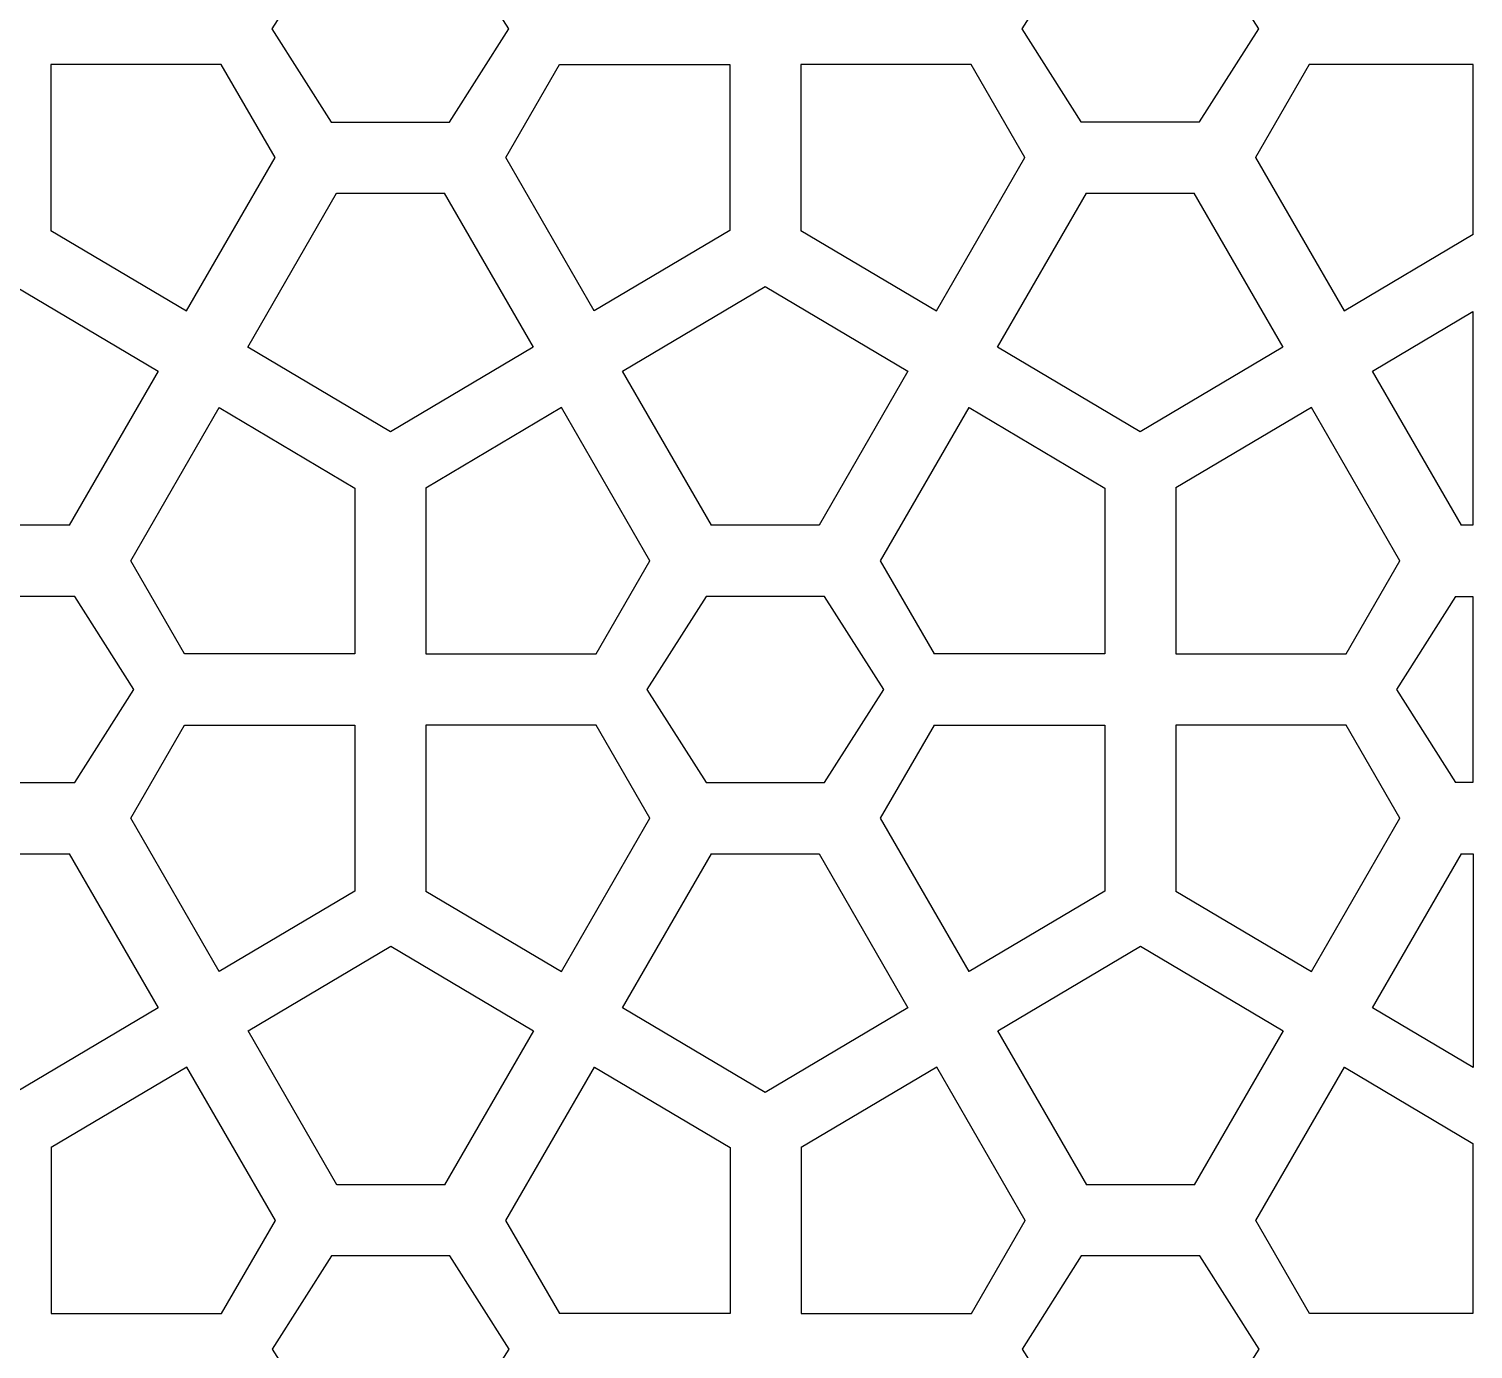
# Model space of a CAD drawing. Header units: centimetres. Extents: x -86 to 86, y -100 to 100.
# Drawn here: x -36.75 to -6.28, y -47.14 to -19.3 of the extents above; entities that cross this region are included whole.
import ezdxf

# ---------------------------------------------------------------- set-up
doc = ezdxf.new("R2010")
doc.units = ezdxf.units.CM
doc.header["$MEASUREMENT"] = 0
doc.layers.add('layer 1', color=7, linetype='Continuous')

msp = doc.modelspace()

# ---------------------------------------------------------------- linework, layer by layer
at = {"layer": 'layer 1', "color": 230}
for points, knots in [([(-31.62478, -19.30038), (-31.62478, -19.30038), (-30.37478, -17.33629), (-30.37478, -17.33629), (-30.37478, -17.33629), (-30.37478, -17.33629), (-27.8748, -17.33629), (-27.8748, -17.33629), (-27.8748, -17.33629), (-27.8748, -17.33629), (-26.62478, -19.30038), (-26.62478, -19.30038), (-26.62478, -19.30038), (-26.62478, -19.30038), (-27.87479, -21.26449), (-27.87479, -21.26449), (-27.87479, -21.26449), (-27.87479, -21.26449), (-30.3748, -21.26449), (-30.3748, -21.26449), (-30.3748, -21.26449), (-30.3748, -21.26449), (-31.62478, -19.30038), (-31.62478, -19.30038)], [0, 0, 0, 0, 0.14285714, 0.14285714, 0.14285714, 0.14285714, 0.28571429, 0.28571429, 0.28571429, 0.28571429, 0.42857143, 0.42857143, 0.42857143, 0.42857143, 0.57142857, 0.57142857, 0.57142857, 0.57142857, 0.71428571, 0.71428571, 0.71428571, 0.71428571, 1, 1, 1, 1]), ([(-15.80427, -19.30016), (-15.80427, -19.30016), (-14.55427, -17.33607), (-14.55427, -17.33607), (-14.55427, -17.33607), (-14.55427, -17.33607), (-12.05429, -17.33607), (-12.05429, -17.33607), (-12.05429, -17.33607), (-12.05429, -17.33607), (-10.80427, -19.30016), (-10.80427, -19.30016), (-10.80427, -19.30016), (-10.80427, -19.30016), (-12.05428, -21.26427), (-12.05428, -21.26427), (-12.05428, -21.26427), (-12.05428, -21.26427), (-14.55429, -21.26427), (-14.55429, -21.26427), (-14.55429, -21.26427), (-14.55429, -21.26427), (-15.80427, -19.30016), (-15.80427, -19.30016)], [0, 0, 0, 0, 0.14285714, 0.14285714, 0.14285714, 0.14285714, 0.28571429, 0.28571429, 0.28571429, 0.28571429, 0.42857143, 0.42857143, 0.42857143, 0.42857143, 0.57142857, 0.57142857, 0.57142857, 0.57142857, 0.71428571, 0.71428571, 0.71428571, 0.71428571, 1, 1, 1, 1]), ([(-33.42473, -25.24818), (-33.42473, -25.24818), (-36.28505, -23.55045), (-36.28505, -23.55045), (-36.28505, -23.55045), (-36.28505, -23.55045), (-36.28505, -20.0505), (-36.28505, -20.0505), (-36.28505, -20.0505), (-36.28505, -20.0505), (-32.69171, -20.05051), (-32.69171, -20.05051), (-32.69171, -20.05051), (-32.69171, -20.05051), (-31.55779, -22.01455), (-31.55779, -22.01455), (-31.55779, -22.01455), (-31.55779, -22.01455), (-33.42473, -25.24818), (-33.42473, -25.24818)], [0, 0, 0, 0, 0.16666667, 0.16666667, 0.16666667, 0.16666667, 0.33333333, 0.33333333, 0.33333333, 0.33333333, 0.5, 0.5, 0.5, 0.5, 0.66666667, 0.66666667, 0.66666667, 0.66666667, 1, 1, 1, 1]), ([(-24.82491, -25.24825), (-24.82491, -25.24825), (-21.96453, -23.55047), (-21.96453, -23.55047), (-21.96453, -23.55047), (-21.96453, -23.55047), (-21.96453, -20.05051), (-21.96453, -20.05051), (-21.96453, -20.05051), (-21.96453, -20.05051), (-25.55791, -20.05051), (-25.55791, -20.05051), (-25.55791, -20.05051), (-25.55791, -20.05051), (-26.69187, -22.01462), (-26.69187, -22.01462), (-26.69187, -22.01462), (-26.69187, -22.01462), (-24.82491, -25.24825), (-24.82491, -25.24825)], [0, 0, 0, 0, 0.16666667, 0.16666667, 0.16666667, 0.16666667, 0.33333333, 0.33333333, 0.33333333, 0.33333333, 0.5, 0.5, 0.5, 0.5, 0.66666667, 0.66666667, 0.66666667, 0.66666667, 1, 1, 1, 1]), ([(-17.60422, -25.24796), (-17.60422, -25.24796), (-20.46454, -23.55023), (-20.46454, -23.55023), (-20.46454, -23.55023), (-20.46454, -23.55023), (-20.46454, -20.05028), (-20.46454, -20.05028), (-20.46454, -20.05028), (-20.46454, -20.05028), (-16.8712, -20.05029), (-16.8712, -20.05029), (-16.8712, -20.05029), (-16.8712, -20.05029), (-15.73728, -22.01433), (-15.73728, -22.01433), (-15.73728, -22.01433), (-15.73728, -22.01433), (-17.60422, -25.24796), (-17.60422, -25.24796)], [0, 0, 0, 0, 0.16666667, 0.16666667, 0.16666667, 0.16666667, 0.33333333, 0.33333333, 0.33333333, 0.33333333, 0.5, 0.5, 0.5, 0.5, 0.66666667, 0.66666667, 0.66666667, 0.66666667, 1, 1, 1, 1]), ([(-6.28108, -20.05029), (-6.28108, -20.05029), (-6.28107, -23.63158), (-6.28107, -23.63158), (-6.28107, -23.63158), (-6.28107, -23.63158), (-9.0044, -25.24803), (-9.0044, -25.24803), (-9.0044, -25.24803), (-9.0044, -25.24803), (-10.87136, -22.0144), (-10.87136, -22.0144), (-10.87136, -22.0144), (-10.87136, -22.0144), (-9.7374, -20.05029), (-9.7374, -20.05029), (-9.7374, -20.05029), (-9.7374, -20.05029), (-6.28108, -20.05029), (-6.28108, -20.05029)], [0, 0, 0, 0, 0.16666667, 0.16666667, 0.16666667, 0.16666667, 0.33333333, 0.33333333, 0.33333333, 0.33333333, 0.5, 0.5, 0.5, 0.5, 0.66666667, 0.66666667, 0.66666667, 0.66666667, 1, 1, 1, 1]), ([(-32.13474, -26.01384), (-32.13474, -26.01384), (-29.12477, -27.80041), (-29.12477, -27.80041), (-29.12477, -27.80041), (-29.12477, -27.80041), (-26.11491, -26.0139), (-26.11491, -26.0139), (-26.11491, -26.0139), (-26.11491, -26.0139), (-27.99096, -22.7645), (-27.99096, -22.7645), (-27.99096, -22.7645), (-27.99096, -22.7645), (-30.25873, -22.76449), (-30.25873, -22.76449), (-30.25873, -22.76449), (-30.25873, -22.76449), (-32.13474, -26.01384), (-32.13474, -26.01384)], [0, 0, 0, 0, 0.16666667, 0.16666667, 0.16666667, 0.16666667, 0.33333333, 0.33333333, 0.33333333, 0.33333333, 0.5, 0.5, 0.5, 0.5, 0.66666667, 0.66666667, 0.66666667, 0.66666667, 1, 1, 1, 1]), ([(-16.31423, -26.01362), (-16.31423, -26.01362), (-13.30426, -27.80019), (-13.30426, -27.80019), (-13.30426, -27.80019), (-13.30426, -27.80019), (-10.2944, -26.01368), (-10.2944, -26.01368), (-10.2944, -26.01368), (-10.2944, -26.01368), (-12.17045, -22.76428), (-12.17045, -22.76428), (-12.17045, -22.76428), (-12.17045, -22.76428), (-14.43822, -22.76427), (-14.43822, -22.76427), (-14.43822, -22.76427), (-14.43822, -22.76427), (-16.31423, -26.01362), (-16.31423, -26.01362)], [0, 0, 0, 0, 0.16666667, 0.16666667, 0.16666667, 0.16666667, 0.33333333, 0.33333333, 0.33333333, 0.33333333, 0.5, 0.5, 0.5, 0.5, 0.66666667, 0.66666667, 0.66666667, 0.66666667, 1, 1, 1, 1]), ([(-34.02482, -26.52013), (-34.02482, -26.52013), (-37.03479, -24.73355), (-37.03479, -24.73355), (-37.03479, -24.73355), (-37.03479, -24.73355), (-40.04485, -26.5202), (-40.04485, -26.5202), (-40.04485, -26.5202), (-40.04485, -26.5202), (-38.16894, -29.76943), (-38.16894, -29.76943), (-38.16894, -29.76943), (-38.16894, -29.76943), (-35.9008, -29.76943), (-35.9008, -29.76943), (-35.9008, -29.76943), (-35.9008, -29.76943), (-34.02482, -26.52013), (-34.02482, -26.52013)], [0, 0, 0, 0, 0.16666667, 0.16666667, 0.16666667, 0.16666667, 0.33333333, 0.33333333, 0.33333333, 0.33333333, 0.5, 0.5, 0.5, 0.5, 0.66666667, 0.66666667, 0.66666667, 0.66666667, 1, 1, 1, 1]), ([(-18.20437, -26.51992), (-18.20437, -26.51992), (-21.21434, -24.73334), (-21.21434, -24.73334), (-21.21434, -24.73334), (-21.21434, -24.73334), (-24.2244, -26.51999), (-24.2244, -26.51999), (-24.2244, -26.51999), (-24.2244, -26.51999), (-22.34849, -29.76922), (-22.34849, -29.76922), (-22.34849, -29.76922), (-22.34849, -29.76922), (-20.08035, -29.76922), (-20.08035, -29.76922), (-20.08035, -29.76922), (-20.08035, -29.76922), (-18.20437, -26.51992), (-18.20437, -26.51992)], [0, 0, 0, 0, 0.16666667, 0.16666667, 0.16666667, 0.16666667, 0.33333333, 0.33333333, 0.33333333, 0.33333333, 0.5, 0.5, 0.5, 0.5, 0.66666667, 0.66666667, 0.66666667, 0.66666667, 1, 1, 1, 1]), ([(-6.28494, -25.25974), (-6.28494, -25.25974), (-8.40389, -26.51977), (-8.40389, -26.51977), (-8.40389, -26.51977), (-8.40389, -26.51977), (-6.52798, -29.769), (-6.52798, -29.769), (-6.52798, -29.769), (-6.52798, -29.769), (-6.28494, -29.769), (-6.28494, -29.769), (-6.28494, -29.769), (-6.28494, -29.769), (-6.28494, -25.25974), (-6.28494, -25.25974)], [0, 0, 0, 0, 0.2, 0.2, 0.2, 0.2, 0.4, 0.4, 0.4, 0.4, 0.6, 0.6, 0.6, 0.6, 1, 1, 1, 1]), ([(-29.87453, -32.48365), (-29.87453, -32.48365), (-29.87451, -28.98359), (-29.87451, -28.98359), (-29.87451, -28.98359), (-29.87451, -28.98359), (-32.73484, -27.28583), (-32.73484, -27.28583), (-32.73484, -27.28583), (-32.73484, -27.28583), (-34.6018, -30.51947), (-34.6018, -30.51947), (-34.6018, -30.51947), (-34.6018, -30.51947), (-33.46779, -32.48365), (-33.46779, -32.48365), (-33.46779, -32.48365), (-33.46779, -32.48365), (-29.87453, -32.48365), (-29.87453, -32.48365)], [0, 0, 0, 0, 0.16666667, 0.16666667, 0.16666667, 0.16666667, 0.33333333, 0.33333333, 0.33333333, 0.33333333, 0.5, 0.5, 0.5, 0.5, 0.66666667, 0.66666667, 0.66666667, 0.66666667, 1, 1, 1, 1]), ([(-28.37465, -32.48344), (-28.37465, -32.48344), (-28.37466, -28.9834), (-28.37466, -28.9834), (-28.37466, -28.9834), (-28.37466, -28.9834), (-25.51439, -27.28565), (-25.51439, -27.28565), (-25.51439, -27.28565), (-25.51439, -27.28565), (-23.64742, -30.51931), (-23.64742, -30.51931), (-23.64742, -30.51931), (-23.64742, -30.51931), (-24.78144, -32.48344), (-24.78144, -32.48344), (-24.78144, -32.48344), (-24.78144, -32.48344), (-28.37465, -32.48344), (-28.37465, -32.48344)], [0, 0, 0, 0, 0.16666667, 0.16666667, 0.16666667, 0.16666667, 0.33333333, 0.33333333, 0.33333333, 0.33333333, 0.5, 0.5, 0.5, 0.5, 0.66666667, 0.66666667, 0.66666667, 0.66666667, 1, 1, 1, 1]), ([(-14.05408, -32.48344), (-14.05408, -32.48344), (-14.05406, -28.98338), (-14.05406, -28.98338), (-14.05406, -28.98338), (-14.05406, -28.98338), (-16.91439, -27.28562), (-16.91439, -27.28562), (-16.91439, -27.28562), (-16.91439, -27.28562), (-18.78135, -30.51926), (-18.78135, -30.51926), (-18.78135, -30.51926), (-18.78135, -30.51926), (-17.64734, -32.48344), (-17.64734, -32.48344), (-17.64734, -32.48344), (-17.64734, -32.48344), (-14.05408, -32.48344), (-14.05408, -32.48344)], [0, 0, 0, 0, 0.16666667, 0.16666667, 0.16666667, 0.16666667, 0.33333333, 0.33333333, 0.33333333, 0.33333333, 0.5, 0.5, 0.5, 0.5, 0.66666667, 0.66666667, 0.66666667, 0.66666667, 1, 1, 1, 1]), ([(-12.55414, -32.48322), (-12.55414, -32.48322), (-12.55415, -28.98318), (-12.55415, -28.98318), (-12.55415, -28.98318), (-12.55415, -28.98318), (-9.69388, -27.28543), (-9.69388, -27.28543), (-9.69388, -27.28543), (-9.69388, -27.28543), (-7.82691, -30.51909), (-7.82691, -30.51909), (-7.82691, -30.51909), (-7.82691, -30.51909), (-8.96093, -32.48322), (-8.96093, -32.48322), (-8.96093, -32.48322), (-8.96093, -32.48322), (-12.55414, -32.48322), (-12.55414, -32.48322)], [0, 0, 0, 0, 0.16666667, 0.16666667, 0.16666667, 0.16666667, 0.33333333, 0.33333333, 0.33333333, 0.33333333, 0.5, 0.5, 0.5, 0.5, 0.66666667, 0.66666667, 0.66666667, 0.66666667, 1, 1, 1, 1]), ([(-39.5348, -33.23352), (-39.5348, -33.23352), (-38.2848, -31.26943), (-38.2848, -31.26943), (-38.2848, -31.26943), (-38.2848, -31.26943), (-35.78482, -31.26943), (-35.78482, -31.26943), (-35.78482, -31.26943), (-35.78482, -31.26943), (-34.5348, -33.23352), (-34.5348, -33.23352), (-34.5348, -33.23352), (-34.5348, -33.23352), (-35.78481, -35.19763), (-35.78481, -35.19763), (-35.78481, -35.19763), (-35.78481, -35.19763), (-38.28482, -35.19763), (-38.28482, -35.19763), (-38.28482, -35.19763), (-38.28482, -35.19763), (-39.5348, -33.23352), (-39.5348, -33.23352)], [0, 0, 0, 0, 0.14285714, 0.14285714, 0.14285714, 0.14285714, 0.28571429, 0.28571429, 0.28571429, 0.28571429, 0.42857143, 0.42857143, 0.42857143, 0.42857143, 0.57142857, 0.57142857, 0.57142857, 0.57142857, 0.71428571, 0.71428571, 0.71428571, 0.71428571, 1, 1, 1, 1]), ([(-23.71435, -33.23331), (-23.71435, -33.23331), (-22.46435, -31.26922), (-22.46435, -31.26922), (-22.46435, -31.26922), (-22.46435, -31.26922), (-19.96437, -31.26922), (-19.96437, -31.26922), (-19.96437, -31.26922), (-19.96437, -31.26922), (-18.71435, -33.23331), (-18.71435, -33.23331), (-18.71435, -33.23331), (-18.71435, -33.23331), (-19.96436, -35.19742), (-19.96436, -35.19742), (-19.96436, -35.19742), (-19.96436, -35.19742), (-22.46437, -35.19742), (-22.46437, -35.19742), (-22.46437, -35.19742), (-22.46437, -35.19742), (-23.71435, -33.23331), (-23.71435, -33.23331)], [0, 0, 0, 0, 0.14285714, 0.14285714, 0.14285714, 0.14285714, 0.28571429, 0.28571429, 0.28571429, 0.28571429, 0.42857143, 0.42857143, 0.42857143, 0.42857143, 0.57142857, 0.57142857, 0.57142857, 0.57142857, 0.71428571, 0.71428571, 0.71428571, 0.71428571, 1, 1, 1, 1]), ([(-6.28494, -31.269), (-6.28494, -31.269), (-6.64384, -31.269), (-6.64384, -31.269), (-6.64384, -31.269), (-6.64384, -31.269), (-7.89384, -33.23309), (-7.89384, -33.23309), (-7.89384, -33.23309), (-7.89384, -33.23309), (-6.64386, -35.1972), (-6.64386, -35.1972), (-6.64386, -35.1972), (-6.64386, -35.1972), (-6.28494, -35.1972), (-6.28494, -35.1972), (-6.28494, -35.1972), (-6.28494, -35.1972), (-6.28494, -31.269), (-6.28494, -31.269)], [0, 0, 0, 0, 0.16666667, 0.16666667, 0.16666667, 0.16666667, 0.33333333, 0.33333333, 0.33333333, 0.33333333, 0.5, 0.5, 0.5, 0.5, 0.66666667, 0.66666667, 0.66666667, 0.66666667, 1, 1, 1, 1]), ([(-32.73493, -39.18139), (-32.73493, -39.18139), (-29.87455, -37.48361), (-29.87455, -37.48361), (-29.87455, -37.48361), (-29.87455, -37.48361), (-29.87455, -33.98365), (-29.87455, -33.98365), (-29.87455, -33.98365), (-29.87455, -33.98365), (-33.46793, -33.98365), (-33.46793, -33.98365), (-33.46793, -33.98365), (-33.46793, -33.98365), (-34.60189, -35.94776), (-34.60189, -35.94776), (-34.60189, -35.94776), (-34.60189, -35.94776), (-32.73493, -39.18139), (-32.73493, -39.18139)], [0, 0, 0, 0, 0.16666667, 0.16666667, 0.16666667, 0.16666667, 0.33333333, 0.33333333, 0.33333333, 0.33333333, 0.5, 0.5, 0.5, 0.5, 0.66666667, 0.66666667, 0.66666667, 0.66666667, 1, 1, 1, 1]), ([(-25.5143, -39.18111), (-25.5143, -39.18111), (-28.37462, -37.48338), (-28.37462, -37.48338), (-28.37462, -37.48338), (-28.37462, -37.48338), (-28.37462, -33.98343), (-28.37462, -33.98343), (-28.37462, -33.98343), (-28.37462, -33.98343), (-24.78128, -33.98344), (-24.78128, -33.98344), (-24.78128, -33.98344), (-24.78128, -33.98344), (-23.64736, -35.94748), (-23.64736, -35.94748), (-23.64736, -35.94748), (-23.64736, -35.94748), (-25.5143, -39.18111), (-25.5143, -39.18111)], [0, 0, 0, 0, 0.16666667, 0.16666667, 0.16666667, 0.16666667, 0.33333333, 0.33333333, 0.33333333, 0.33333333, 0.5, 0.5, 0.5, 0.5, 0.66666667, 0.66666667, 0.66666667, 0.66666667, 1, 1, 1, 1]), ([(-16.91448, -39.18118), (-16.91448, -39.18118), (-14.0541, -37.4834), (-14.0541, -37.4834), (-14.0541, -37.4834), (-14.0541, -37.4834), (-14.0541, -33.98344), (-14.0541, -33.98344), (-14.0541, -33.98344), (-14.0541, -33.98344), (-17.64748, -33.98344), (-17.64748, -33.98344), (-17.64748, -33.98344), (-17.64748, -33.98344), (-18.78144, -35.94755), (-18.78144, -35.94755), (-18.78144, -35.94755), (-18.78144, -35.94755), (-16.91448, -39.18118), (-16.91448, -39.18118)], [0, 0, 0, 0, 0.16666667, 0.16666667, 0.16666667, 0.16666667, 0.33333333, 0.33333333, 0.33333333, 0.33333333, 0.5, 0.5, 0.5, 0.5, 0.66666667, 0.66666667, 0.66666667, 0.66666667, 1, 1, 1, 1]), ([(-9.69379, -39.18089), (-9.69379, -39.18089), (-12.55411, -37.48316), (-12.55411, -37.48316), (-12.55411, -37.48316), (-12.55411, -37.48316), (-12.55411, -33.98321), (-12.55411, -33.98321), (-12.55411, -33.98321), (-12.55411, -33.98321), (-8.96077, -33.98322), (-8.96077, -33.98322), (-8.96077, -33.98322), (-8.96077, -33.98322), (-7.82685, -35.94726), (-7.82685, -35.94726), (-7.82685, -35.94726), (-7.82685, -35.94726), (-9.69379, -39.18089), (-9.69379, -39.18089)], [0, 0, 0, 0, 0.16666667, 0.16666667, 0.16666667, 0.16666667, 0.33333333, 0.33333333, 0.33333333, 0.33333333, 0.5, 0.5, 0.5, 0.5, 0.66666667, 0.66666667, 0.66666667, 0.66666667, 1, 1, 1, 1]), ([(-40.04476, -39.94698), (-40.04476, -39.94698), (-37.03479, -41.73355), (-37.03479, -41.73355), (-37.03479, -41.73355), (-37.03479, -41.73355), (-34.02493, -39.94704), (-34.02493, -39.94704), (-34.02493, -39.94704), (-34.02493, -39.94704), (-35.90098, -36.69764), (-35.90098, -36.69764), (-35.90098, -36.69764), (-35.90098, -36.69764), (-38.16875, -36.69763), (-38.16875, -36.69763), (-38.16875, -36.69763), (-38.16875, -36.69763), (-40.04476, -39.94698), (-40.04476, -39.94698)], [0, 0, 0, 0, 0.16666667, 0.16666667, 0.16666667, 0.16666667, 0.33333333, 0.33333333, 0.33333333, 0.33333333, 0.5, 0.5, 0.5, 0.5, 0.66666667, 0.66666667, 0.66666667, 0.66666667, 1, 1, 1, 1]), ([(-24.22431, -39.94677), (-24.22431, -39.94677), (-21.21434, -41.73334), (-21.21434, -41.73334), (-21.21434, -41.73334), (-21.21434, -41.73334), (-18.20448, -39.94683), (-18.20448, -39.94683), (-18.20448, -39.94683), (-18.20448, -39.94683), (-20.08053, -36.69743), (-20.08053, -36.69743), (-20.08053, -36.69743), (-20.08053, -36.69743), (-22.3483, -36.69742), (-22.3483, -36.69742), (-22.3483, -36.69742), (-22.3483, -36.69742), (-24.22431, -39.94677), (-24.22431, -39.94677)], [0, 0, 0, 0, 0.16666667, 0.16666667, 0.16666667, 0.16666667, 0.33333333, 0.33333333, 0.33333333, 0.33333333, 0.5, 0.5, 0.5, 0.5, 0.66666667, 0.66666667, 0.66666667, 0.66666667, 1, 1, 1, 1]), ([(-6.28107, -41.20649), (-6.28107, -41.20649), (-6.28107, -36.6972), (-6.28107, -36.6972), (-6.28107, -36.6972), (-6.28107, -36.6972), (-6.52779, -36.6972), (-6.52779, -36.6972), (-6.52779, -36.6972), (-6.52779, -36.6972), (-8.4038, -39.94655), (-8.4038, -39.94655), (-8.4038, -39.94655), (-8.4038, -39.94655), (-6.28107, -41.20649), (-6.28107, -41.20649)], [0, 0, 0, 0, 0.2, 0.2, 0.2, 0.2, 0.4, 0.4, 0.4, 0.4, 0.6, 0.6, 0.6, 0.6, 1, 1, 1, 1]), ([(-26.1079, -40.4301), (-26.1079, -40.4301), (-29.11787, -38.64352), (-29.11787, -38.64352), (-29.11787, -38.64352), (-29.11787, -38.64352), (-32.12793, -40.43017), (-32.12793, -40.43017), (-32.12793, -40.43017), (-32.12793, -40.43017), (-30.25202, -43.6794), (-30.25202, -43.6794), (-30.25202, -43.6794), (-30.25202, -43.6794), (-27.98388, -43.6794), (-27.98388, -43.6794), (-27.98388, -43.6794), (-27.98388, -43.6794), (-26.1079, -40.4301), (-26.1079, -40.4301)], [0, 0, 0, 0, 0.16666667, 0.16666667, 0.16666667, 0.16666667, 0.33333333, 0.33333333, 0.33333333, 0.33333333, 0.5, 0.5, 0.5, 0.5, 0.66666667, 0.66666667, 0.66666667, 0.66666667, 1, 1, 1, 1]), ([(-10.28739, -40.42988), (-10.28739, -40.42988), (-13.29736, -38.6433), (-13.29736, -38.6433), (-13.29736, -38.6433), (-13.29736, -38.6433), (-16.30742, -40.42995), (-16.30742, -40.42995), (-16.30742, -40.42995), (-16.30742, -40.42995), (-14.43151, -43.67918), (-14.43151, -43.67918), (-14.43151, -43.67918), (-14.43151, -43.67918), (-12.16337, -43.67918), (-12.16337, -43.67918), (-12.16337, -43.67918), (-12.16337, -43.67918), (-10.28739, -40.42988), (-10.28739, -40.42988)], [0, 0, 0, 0, 0.16666667, 0.16666667, 0.16666667, 0.16666667, 0.33333333, 0.33333333, 0.33333333, 0.33333333, 0.5, 0.5, 0.5, 0.5, 0.66666667, 0.66666667, 0.66666667, 0.66666667, 1, 1, 1, 1]), ([(-36.27818, -46.39362), (-36.27818, -46.39362), (-36.27819, -42.89358), (-36.27819, -42.89358), (-36.27819, -42.89358), (-36.27819, -42.89358), (-33.41792, -41.19583), (-33.41792, -41.19583), (-33.41792, -41.19583), (-33.41792, -41.19583), (-31.55095, -44.42949), (-31.55095, -44.42949), (-31.55095, -44.42949), (-31.55095, -44.42949), (-32.68497, -46.39362), (-32.68497, -46.39362), (-32.68497, -46.39362), (-32.68497, -46.39362), (-36.27818, -46.39362), (-36.27818, -46.39362)], [0, 0, 0, 0, 0.16666667, 0.16666667, 0.16666667, 0.16666667, 0.33333333, 0.33333333, 0.33333333, 0.33333333, 0.5, 0.5, 0.5, 0.5, 0.66666667, 0.66666667, 0.66666667, 0.66666667, 1, 1, 1, 1]), ([(-21.95761, -46.39362), (-21.95761, -46.39362), (-21.95759, -42.89356), (-21.95759, -42.89356), (-21.95759, -42.89356), (-21.95759, -42.89356), (-24.81792, -41.1958), (-24.81792, -41.1958), (-24.81792, -41.1958), (-24.81792, -41.1958), (-26.68488, -44.42944), (-26.68488, -44.42944), (-26.68488, -44.42944), (-26.68488, -44.42944), (-25.55087, -46.39362), (-25.55087, -46.39362), (-25.55087, -46.39362), (-25.55087, -46.39362), (-21.95761, -46.39362), (-21.95761, -46.39362)], [0, 0, 0, 0, 0.16666667, 0.16666667, 0.16666667, 0.16666667, 0.33333333, 0.33333333, 0.33333333, 0.33333333, 0.5, 0.5, 0.5, 0.5, 0.66666667, 0.66666667, 0.66666667, 0.66666667, 1, 1, 1, 1]), ([(-20.45767, -46.3934), (-20.45767, -46.3934), (-20.45768, -42.89336), (-20.45768, -42.89336), (-20.45768, -42.89336), (-20.45768, -42.89336), (-17.59741, -41.19561), (-17.59741, -41.19561), (-17.59741, -41.19561), (-17.59741, -41.19561), (-15.73044, -44.42927), (-15.73044, -44.42927), (-15.73044, -44.42927), (-15.73044, -44.42927), (-16.86446, -46.3934), (-16.86446, -46.3934), (-16.86446, -46.3934), (-16.86446, -46.3934), (-20.45767, -46.3934), (-20.45767, -46.3934)], [0, 0, 0, 0, 0.16666667, 0.16666667, 0.16666667, 0.16666667, 0.33333333, 0.33333333, 0.33333333, 0.33333333, 0.5, 0.5, 0.5, 0.5, 0.66666667, 0.66666667, 0.66666667, 0.66666667, 1, 1, 1, 1]), ([(-6.28494, -42.80559), (-6.28494, -42.80559), (-8.99741, -41.19558), (-8.99741, -41.19558), (-8.99741, -41.19558), (-8.99741, -41.19558), (-10.86437, -44.42922), (-10.86437, -44.42922), (-10.86437, -44.42922), (-10.86437, -44.42922), (-9.73036, -46.3934), (-9.73036, -46.3934), (-9.73036, -46.3934), (-9.73036, -46.3934), (-6.28494, -46.3934), (-6.28494, -46.3934), (-6.28494, -46.3934), (-6.28494, -46.3934), (-6.28494, -42.80559), (-6.28494, -42.80559)], [0, 0, 0, 0, 0.16666667, 0.16666667, 0.16666667, 0.16666667, 0.33333333, 0.33333333, 0.33333333, 0.33333333, 0.5, 0.5, 0.5, 0.5, 0.66666667, 0.66666667, 0.66666667, 0.66666667, 1, 1, 1, 1]), ([(-31.61788, -47.14349), (-31.61788, -47.14349), (-30.36788, -45.1794), (-30.36788, -45.1794), (-30.36788, -45.1794), (-30.36788, -45.1794), (-27.8679, -45.1794), (-27.8679, -45.1794), (-27.8679, -45.1794), (-27.8679, -45.1794), (-26.61788, -47.14349), (-26.61788, -47.14349), (-26.61788, -47.14349), (-26.61788, -47.14349), (-27.86789, -49.1076), (-27.86789, -49.1076), (-27.86789, -49.1076), (-27.86789, -49.1076), (-30.3679, -49.1076), (-30.3679, -49.1076), (-30.3679, -49.1076), (-30.3679, -49.1076), (-31.61788, -47.14349), (-31.61788, -47.14349)], [0, 0, 0, 0, 0.14285714, 0.14285714, 0.14285714, 0.14285714, 0.28571429, 0.28571429, 0.28571429, 0.28571429, 0.42857143, 0.42857143, 0.42857143, 0.42857143, 0.57142857, 0.57142857, 0.57142857, 0.57142857, 0.71428571, 0.71428571, 0.71428571, 0.71428571, 1, 1, 1, 1]), ([(-15.79737, -47.14327), (-15.79737, -47.14327), (-14.54737, -45.17918), (-14.54737, -45.17918), (-14.54737, -45.17918), (-14.54737, -45.17918), (-12.04739, -45.17918), (-12.04739, -45.17918), (-12.04739, -45.17918), (-12.04739, -45.17918), (-10.79737, -47.14327), (-10.79737, -47.14327), (-10.79737, -47.14327), (-10.79737, -47.14327), (-12.04738, -49.10738), (-12.04738, -49.10738), (-12.04738, -49.10738), (-12.04738, -49.10738), (-14.54739, -49.10738), (-14.54739, -49.10738), (-14.54739, -49.10738), (-14.54739, -49.10738), (-15.79737, -47.14327), (-15.79737, -47.14327)], [0, 0, 0, 0, 0.14285714, 0.14285714, 0.14285714, 0.14285714, 0.28571429, 0.28571429, 0.28571429, 0.28571429, 0.42857143, 0.42857143, 0.42857143, 0.42857143, 0.57142857, 0.57142857, 0.57142857, 0.57142857, 0.71428571, 0.71428571, 0.71428571, 0.71428571, 1, 1, 1, 1])]:
    msp.add_open_spline(points, degree=3, knots=knots, dxfattribs=at)
at = {"layer": 'layer 1', "color": 250, "lineweight": 9}
for points, knots in [([(-31.62478, -19.30038), (-31.62478, -19.30038), (-30.37478, -17.33629), (-30.37478, -17.33629), (-30.37478, -17.33629), (-30.37478, -17.33629), (-27.8748, -17.33629), (-27.8748, -17.33629), (-27.8748, -17.33629), (-27.8748, -17.33629), (-26.62478, -19.30038), (-26.62478, -19.30038), (-26.62478, -19.30038), (-26.62478, -19.30038), (-27.87479, -21.26449), (-27.87479, -21.26449), (-27.87479, -21.26449), (-27.87479, -21.26449), (-30.3748, -21.26449), (-30.3748, -21.26449), (-30.3748, -21.26449), (-30.3748, -21.26449), (-31.62478, -19.30038), (-31.62478, -19.30038)], [0, 0, 0, 0, 0.14285714, 0.14285714, 0.14285714, 0.14285714, 0.28571429, 0.28571429, 0.28571429, 0.28571429, 0.42857143, 0.42857143, 0.42857143, 0.42857143, 0.57142857, 0.57142857, 0.57142857, 0.57142857, 0.71428571, 0.71428571, 0.71428571, 0.71428571, 1, 1, 1, 1]), ([(-15.80427, -19.30016), (-15.80427, -19.30016), (-14.55427, -17.33607), (-14.55427, -17.33607), (-14.55427, -17.33607), (-14.55427, -17.33607), (-12.05429, -17.33607), (-12.05429, -17.33607), (-12.05429, -17.33607), (-12.05429, -17.33607), (-10.80427, -19.30016), (-10.80427, -19.30016), (-10.80427, -19.30016), (-10.80427, -19.30016), (-12.05428, -21.26427), (-12.05428, -21.26427), (-12.05428, -21.26427), (-12.05428, -21.26427), (-14.55429, -21.26427), (-14.55429, -21.26427), (-14.55429, -21.26427), (-14.55429, -21.26427), (-15.80427, -19.30016), (-15.80427, -19.30016)], [0, 0, 0, 0, 0.14285714, 0.14285714, 0.14285714, 0.14285714, 0.28571429, 0.28571429, 0.28571429, 0.28571429, 0.42857143, 0.42857143, 0.42857143, 0.42857143, 0.57142857, 0.57142857, 0.57142857, 0.57142857, 0.71428571, 0.71428571, 0.71428571, 0.71428571, 1, 1, 1, 1]), ([(-33.42473, -25.24818), (-33.42473, -25.24818), (-36.28505, -23.55045), (-36.28505, -23.55045), (-36.28505, -23.55045), (-36.28505, -23.55045), (-36.28505, -20.0505), (-36.28505, -20.0505), (-36.28505, -20.0505), (-36.28505, -20.0505), (-32.69171, -20.05051), (-32.69171, -20.05051), (-32.69171, -20.05051), (-32.69171, -20.05051), (-31.55779, -22.01455), (-31.55779, -22.01455), (-31.55779, -22.01455), (-31.55779, -22.01455), (-33.42473, -25.24818), (-33.42473, -25.24818)], [0, 0, 0, 0, 0.16666667, 0.16666667, 0.16666667, 0.16666667, 0.33333333, 0.33333333, 0.33333333, 0.33333333, 0.5, 0.5, 0.5, 0.5, 0.66666667, 0.66666667, 0.66666667, 0.66666667, 1, 1, 1, 1]), ([(-24.82491, -25.24825), (-24.82491, -25.24825), (-21.96453, -23.55047), (-21.96453, -23.55047), (-21.96453, -23.55047), (-21.96453, -23.55047), (-21.96453, -20.05051), (-21.96453, -20.05051), (-21.96453, -20.05051), (-21.96453, -20.05051), (-25.55791, -20.05051), (-25.55791, -20.05051), (-25.55791, -20.05051), (-25.55791, -20.05051), (-26.69187, -22.01462), (-26.69187, -22.01462), (-26.69187, -22.01462), (-26.69187, -22.01462), (-24.82491, -25.24825), (-24.82491, -25.24825)], [0, 0, 0, 0, 0.16666667, 0.16666667, 0.16666667, 0.16666667, 0.33333333, 0.33333333, 0.33333333, 0.33333333, 0.5, 0.5, 0.5, 0.5, 0.66666667, 0.66666667, 0.66666667, 0.66666667, 1, 1, 1, 1]), ([(-17.60422, -25.24796), (-17.60422, -25.24796), (-20.46454, -23.55023), (-20.46454, -23.55023), (-20.46454, -23.55023), (-20.46454, -23.55023), (-20.46454, -20.05028), (-20.46454, -20.05028), (-20.46454, -20.05028), (-20.46454, -20.05028), (-16.8712, -20.05029), (-16.8712, -20.05029), (-16.8712, -20.05029), (-16.8712, -20.05029), (-15.73728, -22.01433), (-15.73728, -22.01433), (-15.73728, -22.01433), (-15.73728, -22.01433), (-17.60422, -25.24796), (-17.60422, -25.24796)], [0, 0, 0, 0, 0.16666667, 0.16666667, 0.16666667, 0.16666667, 0.33333333, 0.33333333, 0.33333333, 0.33333333, 0.5, 0.5, 0.5, 0.5, 0.66666667, 0.66666667, 0.66666667, 0.66666667, 1, 1, 1, 1]), ([(-6.28108, -20.05029), (-6.28108, -20.05029), (-6.28107, -23.63158), (-6.28107, -23.63158), (-6.28107, -23.63158), (-6.28107, -23.63158), (-9.0044, -25.24803), (-9.0044, -25.24803), (-9.0044, -25.24803), (-9.0044, -25.24803), (-10.87136, -22.0144), (-10.87136, -22.0144), (-10.87136, -22.0144), (-10.87136, -22.0144), (-9.7374, -20.05029), (-9.7374, -20.05029), (-9.7374, -20.05029), (-9.7374, -20.05029), (-6.28108, -20.05029), (-6.28108, -20.05029)], [0, 0, 0, 0, 0.16666667, 0.16666667, 0.16666667, 0.16666667, 0.33333333, 0.33333333, 0.33333333, 0.33333333, 0.5, 0.5, 0.5, 0.5, 0.66666667, 0.66666667, 0.66666667, 0.66666667, 1, 1, 1, 1]), ([(-32.13474, -26.01384), (-32.13474, -26.01384), (-29.12477, -27.80041), (-29.12477, -27.80041), (-29.12477, -27.80041), (-29.12477, -27.80041), (-26.11491, -26.0139), (-26.11491, -26.0139), (-26.11491, -26.0139), (-26.11491, -26.0139), (-27.99096, -22.7645), (-27.99096, -22.7645), (-27.99096, -22.7645), (-27.99096, -22.7645), (-30.25873, -22.76449), (-30.25873, -22.76449), (-30.25873, -22.76449), (-30.25873, -22.76449), (-32.13474, -26.01384), (-32.13474, -26.01384)], [0, 0, 0, 0, 0.16666667, 0.16666667, 0.16666667, 0.16666667, 0.33333333, 0.33333333, 0.33333333, 0.33333333, 0.5, 0.5, 0.5, 0.5, 0.66666667, 0.66666667, 0.66666667, 0.66666667, 1, 1, 1, 1]), ([(-16.31423, -26.01362), (-16.31423, -26.01362), (-13.30426, -27.80019), (-13.30426, -27.80019), (-13.30426, -27.80019), (-13.30426, -27.80019), (-10.2944, -26.01368), (-10.2944, -26.01368), (-10.2944, -26.01368), (-10.2944, -26.01368), (-12.17045, -22.76428), (-12.17045, -22.76428), (-12.17045, -22.76428), (-12.17045, -22.76428), (-14.43822, -22.76427), (-14.43822, -22.76427), (-14.43822, -22.76427), (-14.43822, -22.76427), (-16.31423, -26.01362), (-16.31423, -26.01362)], [0, 0, 0, 0, 0.16666667, 0.16666667, 0.16666667, 0.16666667, 0.33333333, 0.33333333, 0.33333333, 0.33333333, 0.5, 0.5, 0.5, 0.5, 0.66666667, 0.66666667, 0.66666667, 0.66666667, 1, 1, 1, 1]), ([(-34.02482, -26.52013), (-34.02482, -26.52013), (-37.03479, -24.73355), (-37.03479, -24.73355), (-37.03479, -24.73355), (-37.03479, -24.73355), (-40.04485, -26.5202), (-40.04485, -26.5202), (-40.04485, -26.5202), (-40.04485, -26.5202), (-38.16894, -29.76943), (-38.16894, -29.76943), (-38.16894, -29.76943), (-38.16894, -29.76943), (-35.9008, -29.76943), (-35.9008, -29.76943), (-35.9008, -29.76943), (-35.9008, -29.76943), (-34.02482, -26.52013), (-34.02482, -26.52013)], [0, 0, 0, 0, 0.16666667, 0.16666667, 0.16666667, 0.16666667, 0.33333333, 0.33333333, 0.33333333, 0.33333333, 0.5, 0.5, 0.5, 0.5, 0.66666667, 0.66666667, 0.66666667, 0.66666667, 1, 1, 1, 1]), ([(-18.20437, -26.51992), (-18.20437, -26.51992), (-21.21434, -24.73334), (-21.21434, -24.73334), (-21.21434, -24.73334), (-21.21434, -24.73334), (-24.2244, -26.51999), (-24.2244, -26.51999), (-24.2244, -26.51999), (-24.2244, -26.51999), (-22.34849, -29.76922), (-22.34849, -29.76922), (-22.34849, -29.76922), (-22.34849, -29.76922), (-20.08035, -29.76922), (-20.08035, -29.76922), (-20.08035, -29.76922), (-20.08035, -29.76922), (-18.20437, -26.51992), (-18.20437, -26.51992)], [0, 0, 0, 0, 0.16666667, 0.16666667, 0.16666667, 0.16666667, 0.33333333, 0.33333333, 0.33333333, 0.33333333, 0.5, 0.5, 0.5, 0.5, 0.66666667, 0.66666667, 0.66666667, 0.66666667, 1, 1, 1, 1]), ([(-6.28494, -25.25974), (-6.28494, -25.25974), (-8.40389, -26.51977), (-8.40389, -26.51977), (-8.40389, -26.51977), (-8.40389, -26.51977), (-6.52798, -29.769), (-6.52798, -29.769), (-6.52798, -29.769), (-6.52798, -29.769), (-6.28494, -29.769), (-6.28494, -29.769), (-6.28494, -29.769), (-6.28494, -29.769), (-6.28494, -25.25974), (-6.28494, -25.25974)], [0, 0, 0, 0, 0.2, 0.2, 0.2, 0.2, 0.4, 0.4, 0.4, 0.4, 0.6, 0.6, 0.6, 0.6, 1, 1, 1, 1]), ([(-29.87453, -32.48365), (-29.87453, -32.48365), (-29.87451, -28.98359), (-29.87451, -28.98359), (-29.87451, -28.98359), (-29.87451, -28.98359), (-32.73484, -27.28583), (-32.73484, -27.28583), (-32.73484, -27.28583), (-32.73484, -27.28583), (-34.6018, -30.51947), (-34.6018, -30.51947), (-34.6018, -30.51947), (-34.6018, -30.51947), (-33.46779, -32.48365), (-33.46779, -32.48365), (-33.46779, -32.48365), (-33.46779, -32.48365), (-29.87453, -32.48365), (-29.87453, -32.48365)], [0, 0, 0, 0, 0.16666667, 0.16666667, 0.16666667, 0.16666667, 0.33333333, 0.33333333, 0.33333333, 0.33333333, 0.5, 0.5, 0.5, 0.5, 0.66666667, 0.66666667, 0.66666667, 0.66666667, 1, 1, 1, 1]), ([(-28.37465, -32.48344), (-28.37465, -32.48344), (-28.37466, -28.9834), (-28.37466, -28.9834), (-28.37466, -28.9834), (-28.37466, -28.9834), (-25.51439, -27.28565), (-25.51439, -27.28565), (-25.51439, -27.28565), (-25.51439, -27.28565), (-23.64742, -30.51931), (-23.64742, -30.51931), (-23.64742, -30.51931), (-23.64742, -30.51931), (-24.78144, -32.48344), (-24.78144, -32.48344), (-24.78144, -32.48344), (-24.78144, -32.48344), (-28.37465, -32.48344), (-28.37465, -32.48344)], [0, 0, 0, 0, 0.16666667, 0.16666667, 0.16666667, 0.16666667, 0.33333333, 0.33333333, 0.33333333, 0.33333333, 0.5, 0.5, 0.5, 0.5, 0.66666667, 0.66666667, 0.66666667, 0.66666667, 1, 1, 1, 1]), ([(-14.05408, -32.48344), (-14.05408, -32.48344), (-14.05406, -28.98338), (-14.05406, -28.98338), (-14.05406, -28.98338), (-14.05406, -28.98338), (-16.91439, -27.28562), (-16.91439, -27.28562), (-16.91439, -27.28562), (-16.91439, -27.28562), (-18.78135, -30.51926), (-18.78135, -30.51926), (-18.78135, -30.51926), (-18.78135, -30.51926), (-17.64734, -32.48344), (-17.64734, -32.48344), (-17.64734, -32.48344), (-17.64734, -32.48344), (-14.05408, -32.48344), (-14.05408, -32.48344)], [0, 0, 0, 0, 0.16666667, 0.16666667, 0.16666667, 0.16666667, 0.33333333, 0.33333333, 0.33333333, 0.33333333, 0.5, 0.5, 0.5, 0.5, 0.66666667, 0.66666667, 0.66666667, 0.66666667, 1, 1, 1, 1]), ([(-12.55414, -32.48322), (-12.55414, -32.48322), (-12.55415, -28.98318), (-12.55415, -28.98318), (-12.55415, -28.98318), (-12.55415, -28.98318), (-9.69388, -27.28543), (-9.69388, -27.28543), (-9.69388, -27.28543), (-9.69388, -27.28543), (-7.82691, -30.51909), (-7.82691, -30.51909), (-7.82691, -30.51909), (-7.82691, -30.51909), (-8.96093, -32.48322), (-8.96093, -32.48322), (-8.96093, -32.48322), (-8.96093, -32.48322), (-12.55414, -32.48322), (-12.55414, -32.48322)], [0, 0, 0, 0, 0.16666667, 0.16666667, 0.16666667, 0.16666667, 0.33333333, 0.33333333, 0.33333333, 0.33333333, 0.5, 0.5, 0.5, 0.5, 0.66666667, 0.66666667, 0.66666667, 0.66666667, 1, 1, 1, 1]), ([(-39.5348, -33.23352), (-39.5348, -33.23352), (-38.2848, -31.26943), (-38.2848, -31.26943), (-38.2848, -31.26943), (-38.2848, -31.26943), (-35.78482, -31.26943), (-35.78482, -31.26943), (-35.78482, -31.26943), (-35.78482, -31.26943), (-34.5348, -33.23352), (-34.5348, -33.23352), (-34.5348, -33.23352), (-34.5348, -33.23352), (-35.78481, -35.19763), (-35.78481, -35.19763), (-35.78481, -35.19763), (-35.78481, -35.19763), (-38.28482, -35.19763), (-38.28482, -35.19763), (-38.28482, -35.19763), (-38.28482, -35.19763), (-39.5348, -33.23352), (-39.5348, -33.23352)], [0, 0, 0, 0, 0.14285714, 0.14285714, 0.14285714, 0.14285714, 0.28571429, 0.28571429, 0.28571429, 0.28571429, 0.42857143, 0.42857143, 0.42857143, 0.42857143, 0.57142857, 0.57142857, 0.57142857, 0.57142857, 0.71428571, 0.71428571, 0.71428571, 0.71428571, 1, 1, 1, 1]), ([(-23.71435, -33.23331), (-23.71435, -33.23331), (-22.46435, -31.26922), (-22.46435, -31.26922), (-22.46435, -31.26922), (-22.46435, -31.26922), (-19.96437, -31.26922), (-19.96437, -31.26922), (-19.96437, -31.26922), (-19.96437, -31.26922), (-18.71435, -33.23331), (-18.71435, -33.23331), (-18.71435, -33.23331), (-18.71435, -33.23331), (-19.96436, -35.19742), (-19.96436, -35.19742), (-19.96436, -35.19742), (-19.96436, -35.19742), (-22.46437, -35.19742), (-22.46437, -35.19742), (-22.46437, -35.19742), (-22.46437, -35.19742), (-23.71435, -33.23331), (-23.71435, -33.23331)], [0, 0, 0, 0, 0.14285714, 0.14285714, 0.14285714, 0.14285714, 0.28571429, 0.28571429, 0.28571429, 0.28571429, 0.42857143, 0.42857143, 0.42857143, 0.42857143, 0.57142857, 0.57142857, 0.57142857, 0.57142857, 0.71428571, 0.71428571, 0.71428571, 0.71428571, 1, 1, 1, 1]), ([(-6.28494, -31.269), (-6.28494, -31.269), (-6.64384, -31.269), (-6.64384, -31.269), (-6.64384, -31.269), (-6.64384, -31.269), (-7.89384, -33.23309), (-7.89384, -33.23309), (-7.89384, -33.23309), (-7.89384, -33.23309), (-6.64386, -35.1972), (-6.64386, -35.1972), (-6.64386, -35.1972), (-6.64386, -35.1972), (-6.28494, -35.1972), (-6.28494, -35.1972), (-6.28494, -35.1972), (-6.28494, -35.1972), (-6.28494, -31.269), (-6.28494, -31.269)], [0, 0, 0, 0, 0.16666667, 0.16666667, 0.16666667, 0.16666667, 0.33333333, 0.33333333, 0.33333333, 0.33333333, 0.5, 0.5, 0.5, 0.5, 0.66666667, 0.66666667, 0.66666667, 0.66666667, 1, 1, 1, 1]), ([(-32.73493, -39.18139), (-32.73493, -39.18139), (-29.87455, -37.48361), (-29.87455, -37.48361), (-29.87455, -37.48361), (-29.87455, -37.48361), (-29.87455, -33.98365), (-29.87455, -33.98365), (-29.87455, -33.98365), (-29.87455, -33.98365), (-33.46793, -33.98365), (-33.46793, -33.98365), (-33.46793, -33.98365), (-33.46793, -33.98365), (-34.60189, -35.94776), (-34.60189, -35.94776), (-34.60189, -35.94776), (-34.60189, -35.94776), (-32.73493, -39.18139), (-32.73493, -39.18139)], [0, 0, 0, 0, 0.16666667, 0.16666667, 0.16666667, 0.16666667, 0.33333333, 0.33333333, 0.33333333, 0.33333333, 0.5, 0.5, 0.5, 0.5, 0.66666667, 0.66666667, 0.66666667, 0.66666667, 1, 1, 1, 1]), ([(-25.5143, -39.18111), (-25.5143, -39.18111), (-28.37462, -37.48338), (-28.37462, -37.48338), (-28.37462, -37.48338), (-28.37462, -37.48338), (-28.37462, -33.98343), (-28.37462, -33.98343), (-28.37462, -33.98343), (-28.37462, -33.98343), (-24.78128, -33.98344), (-24.78128, -33.98344), (-24.78128, -33.98344), (-24.78128, -33.98344), (-23.64736, -35.94748), (-23.64736, -35.94748), (-23.64736, -35.94748), (-23.64736, -35.94748), (-25.5143, -39.18111), (-25.5143, -39.18111)], [0, 0, 0, 0, 0.16666667, 0.16666667, 0.16666667, 0.16666667, 0.33333333, 0.33333333, 0.33333333, 0.33333333, 0.5, 0.5, 0.5, 0.5, 0.66666667, 0.66666667, 0.66666667, 0.66666667, 1, 1, 1, 1]), ([(-16.91448, -39.18118), (-16.91448, -39.18118), (-14.0541, -37.4834), (-14.0541, -37.4834), (-14.0541, -37.4834), (-14.0541, -37.4834), (-14.0541, -33.98344), (-14.0541, -33.98344), (-14.0541, -33.98344), (-14.0541, -33.98344), (-17.64748, -33.98344), (-17.64748, -33.98344), (-17.64748, -33.98344), (-17.64748, -33.98344), (-18.78144, -35.94755), (-18.78144, -35.94755), (-18.78144, -35.94755), (-18.78144, -35.94755), (-16.91448, -39.18118), (-16.91448, -39.18118)], [0, 0, 0, 0, 0.16666667, 0.16666667, 0.16666667, 0.16666667, 0.33333333, 0.33333333, 0.33333333, 0.33333333, 0.5, 0.5, 0.5, 0.5, 0.66666667, 0.66666667, 0.66666667, 0.66666667, 1, 1, 1, 1]), ([(-9.69379, -39.18089), (-9.69379, -39.18089), (-12.55411, -37.48316), (-12.55411, -37.48316), (-12.55411, -37.48316), (-12.55411, -37.48316), (-12.55411, -33.98321), (-12.55411, -33.98321), (-12.55411, -33.98321), (-12.55411, -33.98321), (-8.96077, -33.98322), (-8.96077, -33.98322), (-8.96077, -33.98322), (-8.96077, -33.98322), (-7.82685, -35.94726), (-7.82685, -35.94726), (-7.82685, -35.94726), (-7.82685, -35.94726), (-9.69379, -39.18089), (-9.69379, -39.18089)], [0, 0, 0, 0, 0.16666667, 0.16666667, 0.16666667, 0.16666667, 0.33333333, 0.33333333, 0.33333333, 0.33333333, 0.5, 0.5, 0.5, 0.5, 0.66666667, 0.66666667, 0.66666667, 0.66666667, 1, 1, 1, 1]), ([(-40.04476, -39.94698), (-40.04476, -39.94698), (-37.03479, -41.73355), (-37.03479, -41.73355), (-37.03479, -41.73355), (-37.03479, -41.73355), (-34.02493, -39.94704), (-34.02493, -39.94704), (-34.02493, -39.94704), (-34.02493, -39.94704), (-35.90098, -36.69764), (-35.90098, -36.69764), (-35.90098, -36.69764), (-35.90098, -36.69764), (-38.16875, -36.69763), (-38.16875, -36.69763), (-38.16875, -36.69763), (-38.16875, -36.69763), (-40.04476, -39.94698), (-40.04476, -39.94698)], [0, 0, 0, 0, 0.16666667, 0.16666667, 0.16666667, 0.16666667, 0.33333333, 0.33333333, 0.33333333, 0.33333333, 0.5, 0.5, 0.5, 0.5, 0.66666667, 0.66666667, 0.66666667, 0.66666667, 1, 1, 1, 1]), ([(-24.22431, -39.94677), (-24.22431, -39.94677), (-21.21434, -41.73334), (-21.21434, -41.73334), (-21.21434, -41.73334), (-21.21434, -41.73334), (-18.20448, -39.94683), (-18.20448, -39.94683), (-18.20448, -39.94683), (-18.20448, -39.94683), (-20.08053, -36.69743), (-20.08053, -36.69743), (-20.08053, -36.69743), (-20.08053, -36.69743), (-22.3483, -36.69742), (-22.3483, -36.69742), (-22.3483, -36.69742), (-22.3483, -36.69742), (-24.22431, -39.94677), (-24.22431, -39.94677)], [0, 0, 0, 0, 0.16666667, 0.16666667, 0.16666667, 0.16666667, 0.33333333, 0.33333333, 0.33333333, 0.33333333, 0.5, 0.5, 0.5, 0.5, 0.66666667, 0.66666667, 0.66666667, 0.66666667, 1, 1, 1, 1]), ([(-6.28107, -41.20649), (-6.28107, -41.20649), (-6.28107, -36.6972), (-6.28107, -36.6972), (-6.28107, -36.6972), (-6.28107, -36.6972), (-6.52779, -36.6972), (-6.52779, -36.6972), (-6.52779, -36.6972), (-6.52779, -36.6972), (-8.4038, -39.94655), (-8.4038, -39.94655), (-8.4038, -39.94655), (-8.4038, -39.94655), (-6.28107, -41.20649), (-6.28107, -41.20649)], [0, 0, 0, 0, 0.2, 0.2, 0.2, 0.2, 0.4, 0.4, 0.4, 0.4, 0.6, 0.6, 0.6, 0.6, 1, 1, 1, 1]), ([(-26.1079, -40.4301), (-26.1079, -40.4301), (-29.11787, -38.64352), (-29.11787, -38.64352), (-29.11787, -38.64352), (-29.11787, -38.64352), (-32.12793, -40.43017), (-32.12793, -40.43017), (-32.12793, -40.43017), (-32.12793, -40.43017), (-30.25202, -43.6794), (-30.25202, -43.6794), (-30.25202, -43.6794), (-30.25202, -43.6794), (-27.98388, -43.6794), (-27.98388, -43.6794), (-27.98388, -43.6794), (-27.98388, -43.6794), (-26.1079, -40.4301), (-26.1079, -40.4301)], [0, 0, 0, 0, 0.16666667, 0.16666667, 0.16666667, 0.16666667, 0.33333333, 0.33333333, 0.33333333, 0.33333333, 0.5, 0.5, 0.5, 0.5, 0.66666667, 0.66666667, 0.66666667, 0.66666667, 1, 1, 1, 1]), ([(-10.28739, -40.42988), (-10.28739, -40.42988), (-13.29736, -38.6433), (-13.29736, -38.6433), (-13.29736, -38.6433), (-13.29736, -38.6433), (-16.30742, -40.42995), (-16.30742, -40.42995), (-16.30742, -40.42995), (-16.30742, -40.42995), (-14.43151, -43.67918), (-14.43151, -43.67918), (-14.43151, -43.67918), (-14.43151, -43.67918), (-12.16337, -43.67918), (-12.16337, -43.67918), (-12.16337, -43.67918), (-12.16337, -43.67918), (-10.28739, -40.42988), (-10.28739, -40.42988)], [0, 0, 0, 0, 0.16666667, 0.16666667, 0.16666667, 0.16666667, 0.33333333, 0.33333333, 0.33333333, 0.33333333, 0.5, 0.5, 0.5, 0.5, 0.66666667, 0.66666667, 0.66666667, 0.66666667, 1, 1, 1, 1]), ([(-36.27818, -46.39362), (-36.27818, -46.39362), (-36.27819, -42.89358), (-36.27819, -42.89358), (-36.27819, -42.89358), (-36.27819, -42.89358), (-33.41792, -41.19583), (-33.41792, -41.19583), (-33.41792, -41.19583), (-33.41792, -41.19583), (-31.55095, -44.42949), (-31.55095, -44.42949), (-31.55095, -44.42949), (-31.55095, -44.42949), (-32.68497, -46.39362), (-32.68497, -46.39362), (-32.68497, -46.39362), (-32.68497, -46.39362), (-36.27818, -46.39362), (-36.27818, -46.39362)], [0, 0, 0, 0, 0.16666667, 0.16666667, 0.16666667, 0.16666667, 0.33333333, 0.33333333, 0.33333333, 0.33333333, 0.5, 0.5, 0.5, 0.5, 0.66666667, 0.66666667, 0.66666667, 0.66666667, 1, 1, 1, 1]), ([(-21.95761, -46.39362), (-21.95761, -46.39362), (-21.95759, -42.89356), (-21.95759, -42.89356), (-21.95759, -42.89356), (-21.95759, -42.89356), (-24.81792, -41.1958), (-24.81792, -41.1958), (-24.81792, -41.1958), (-24.81792, -41.1958), (-26.68488, -44.42944), (-26.68488, -44.42944), (-26.68488, -44.42944), (-26.68488, -44.42944), (-25.55087, -46.39362), (-25.55087, -46.39362), (-25.55087, -46.39362), (-25.55087, -46.39362), (-21.95761, -46.39362), (-21.95761, -46.39362)], [0, 0, 0, 0, 0.16666667, 0.16666667, 0.16666667, 0.16666667, 0.33333333, 0.33333333, 0.33333333, 0.33333333, 0.5, 0.5, 0.5, 0.5, 0.66666667, 0.66666667, 0.66666667, 0.66666667, 1, 1, 1, 1]), ([(-20.45767, -46.3934), (-20.45767, -46.3934), (-20.45768, -42.89336), (-20.45768, -42.89336), (-20.45768, -42.89336), (-20.45768, -42.89336), (-17.59741, -41.19561), (-17.59741, -41.19561), (-17.59741, -41.19561), (-17.59741, -41.19561), (-15.73044, -44.42927), (-15.73044, -44.42927), (-15.73044, -44.42927), (-15.73044, -44.42927), (-16.86446, -46.3934), (-16.86446, -46.3934), (-16.86446, -46.3934), (-16.86446, -46.3934), (-20.45767, -46.3934), (-20.45767, -46.3934)], [0, 0, 0, 0, 0.16666667, 0.16666667, 0.16666667, 0.16666667, 0.33333333, 0.33333333, 0.33333333, 0.33333333, 0.5, 0.5, 0.5, 0.5, 0.66666667, 0.66666667, 0.66666667, 0.66666667, 1, 1, 1, 1]), ([(-6.28494, -42.80559), (-6.28494, -42.80559), (-8.99741, -41.19558), (-8.99741, -41.19558), (-8.99741, -41.19558), (-8.99741, -41.19558), (-10.86437, -44.42922), (-10.86437, -44.42922), (-10.86437, -44.42922), (-10.86437, -44.42922), (-9.73036, -46.3934), (-9.73036, -46.3934), (-9.73036, -46.3934), (-9.73036, -46.3934), (-6.28494, -46.3934), (-6.28494, -46.3934), (-6.28494, -46.3934), (-6.28494, -46.3934), (-6.28494, -42.80559), (-6.28494, -42.80559)], [0, 0, 0, 0, 0.16666667, 0.16666667, 0.16666667, 0.16666667, 0.33333333, 0.33333333, 0.33333333, 0.33333333, 0.5, 0.5, 0.5, 0.5, 0.66666667, 0.66666667, 0.66666667, 0.66666667, 1, 1, 1, 1]), ([(-31.61788, -47.14349), (-31.61788, -47.14349), (-30.36788, -45.1794), (-30.36788, -45.1794), (-30.36788, -45.1794), (-30.36788, -45.1794), (-27.8679, -45.1794), (-27.8679, -45.1794), (-27.8679, -45.1794), (-27.8679, -45.1794), (-26.61788, -47.14349), (-26.61788, -47.14349), (-26.61788, -47.14349), (-26.61788, -47.14349), (-27.86789, -49.1076), (-27.86789, -49.1076), (-27.86789, -49.1076), (-27.86789, -49.1076), (-30.3679, -49.1076), (-30.3679, -49.1076), (-30.3679, -49.1076), (-30.3679, -49.1076), (-31.61788, -47.14349), (-31.61788, -47.14349)], [0, 0, 0, 0, 0.14285714, 0.14285714, 0.14285714, 0.14285714, 0.28571429, 0.28571429, 0.28571429, 0.28571429, 0.42857143, 0.42857143, 0.42857143, 0.42857143, 0.57142857, 0.57142857, 0.57142857, 0.57142857, 0.71428571, 0.71428571, 0.71428571, 0.71428571, 1, 1, 1, 1]), ([(-15.79737, -47.14327), (-15.79737, -47.14327), (-14.54737, -45.17918), (-14.54737, -45.17918), (-14.54737, -45.17918), (-14.54737, -45.17918), (-12.04739, -45.17918), (-12.04739, -45.17918), (-12.04739, -45.17918), (-12.04739, -45.17918), (-10.79737, -47.14327), (-10.79737, -47.14327), (-10.79737, -47.14327), (-10.79737, -47.14327), (-12.04738, -49.10738), (-12.04738, -49.10738), (-12.04738, -49.10738), (-12.04738, -49.10738), (-14.54739, -49.10738), (-14.54739, -49.10738), (-14.54739, -49.10738), (-14.54739, -49.10738), (-15.79737, -47.14327), (-15.79737, -47.14327)], [0, 0, 0, 0, 0.14285714, 0.14285714, 0.14285714, 0.14285714, 0.28571429, 0.28571429, 0.28571429, 0.28571429, 0.42857143, 0.42857143, 0.42857143, 0.42857143, 0.57142857, 0.57142857, 0.57142857, 0.57142857, 0.71428571, 0.71428571, 0.71428571, 0.71428571, 1, 1, 1, 1])]:
    msp.add_open_spline(points, degree=3, knots=knots, dxfattribs=at)

doc.saveas('drawing.dxf')
